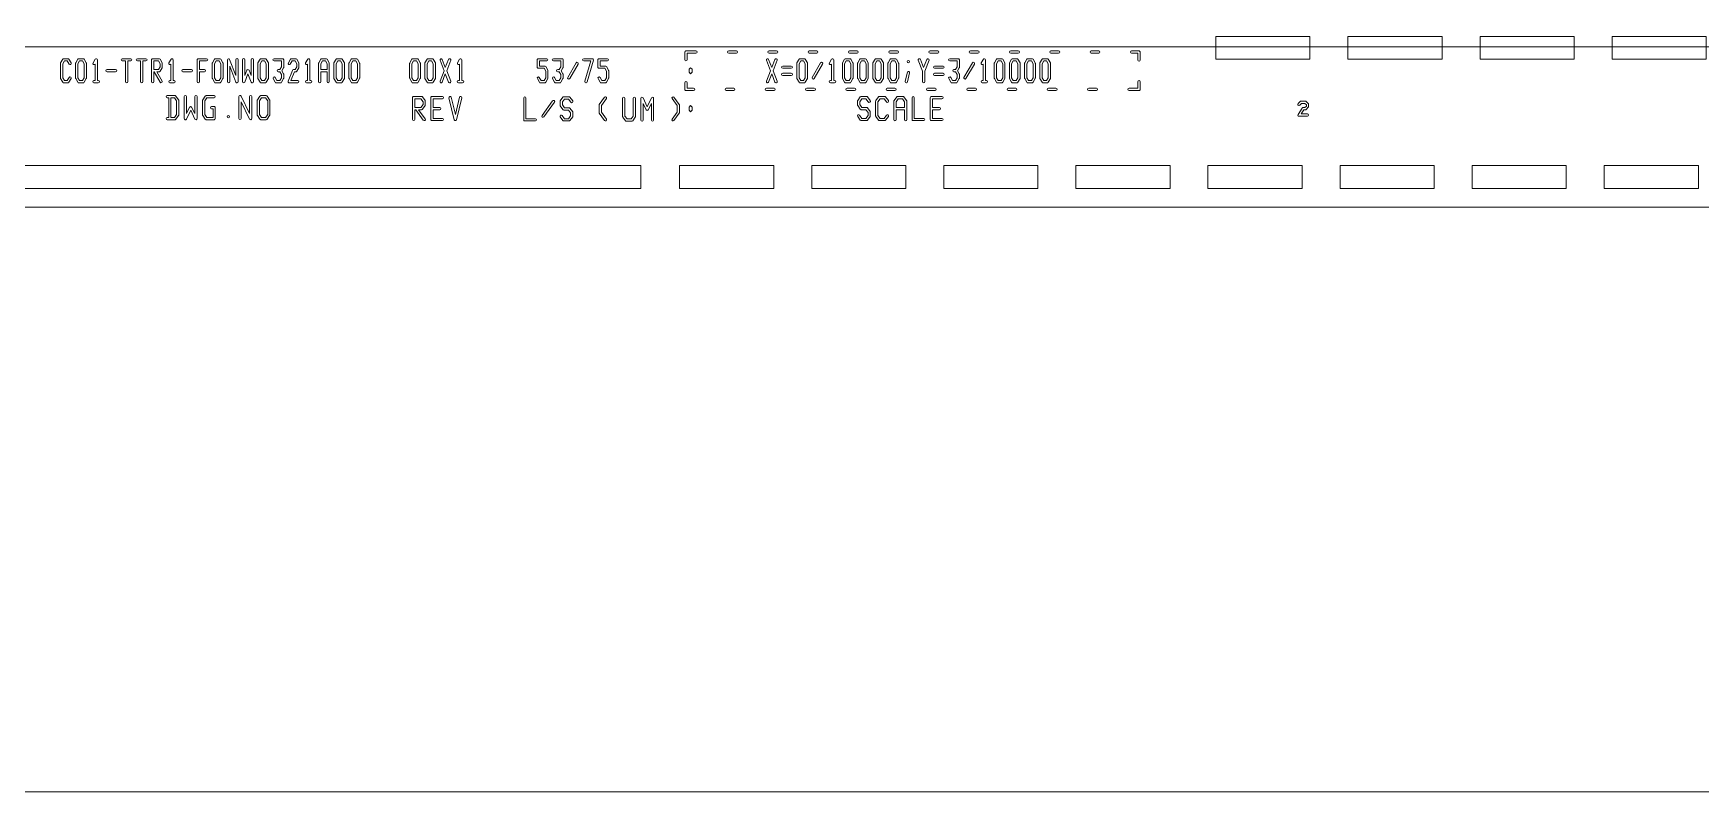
# Model space of a CAD drawing. Extents: x 3811 to 4077, y -444 to -307.
# Drawn here: x 4048.31 to 4059.29, y -410.65 to -405.66 of the extents above; entities that cross this region are included whole.
import ezdxf

# ---------------------------------------------------------------- set-up
doc = ezdxf.new("R2010")
doc.units = 0
doc.layers.get('0').update_dxf_attribs({"lineweight": 9})
doc.layers.add('備註', color=1, linetype='Continuous', lineweight=9)

msp = doc.modelspace()

# ---------------------------------------------------------------- linework, layer by layer
for p, q in [((4051.98, -405.841), (4051.934, -405.841)), ((4049.207, -406.228), (4049.19, -406.228)), ((4065.137, -410.655), (4039.737, -410.655))]:
    msp.add_line(p, q)
at = {"linetype": 'Continuous'}
for points in [[(4039.737, -386.804), (4039.737, -405.205, 0.044688), (4039.687, -405.246), (4039.687, -405.764, 0.044688), (4039.737, -405.804), (4039.737, -406.28, -0.414215), (4039.862, -406.405, -0.414215), (4039.737, -406.53), (4039.737, -406.805), (4065.137, -406.805), (4065.137, -406.53, -0.414215), (4065.012, -406.405, -0.414215), (4065.137, -406.28), (4065.137, -402.304, 0.044688), (4065.187, -402.264), (4065.187, -401.746, 0.044688), (4065.137, -401.705), (4065.137, -396.13), (4065.137, -386.804, 0.044688)], [(4048.722, -405.985), (4048.708, -405.985, -1), (4048.708, -405.97), (4048.715, -405.97), (4048.715, -405.861, -0.979801), (4048.702, -405.853)], [(4048.702, -405.853), (4048.716, -405.83, -0.76611), (4048.73, -405.833), (4048.73, -405.97), (4048.736, -405.97, -1), (4048.736, -405.985), (4048.722, -405.985)], [(4049.087, -405.977), (4049.087, -405.905), (4049.087, -405.833, -0.414239), (4049.094, -405.826), (4049.136, -405.826, -0.267143), (4049.143, -405.83), (4049.157, -405.853, -0.13403), (4049.158, -405.857), (4049.158, -405.881, -0.13403), (4049.157, -405.885), (4049.143, -405.909, -0.267143), (4049.136, -405.913), (4049.122, -405.913)], [(4049.222, -405.985), (4049.208, -405.985, -1), (4049.208, -405.97), (4049.215, -405.97), (4049.215, -405.861, -0.979801), (4049.202, -405.853)], [(4049.202, -405.853), (4049.216, -405.83, -0.76611), (4049.23, -405.833), (4049.23, -405.97), (4049.236, -405.97, -1), (4049.236, -405.985), (4049.222, -405.985)], [(4049.587, -405.977), (4049.587, -405.833, -0.831916), (4049.601, -405.831), (4049.643, -405.937)], [(4049.602, -405.874), (4049.602, -405.977, -1), (4049.587, -405.977)], [(4049.643, -405.937), (4049.643, -405.833, -1), (4049.658, -405.833), (4049.658, -405.977, -0.831916), (4049.643, -405.98), (4049.602, -405.874)], [(4049.687, -405.977), (4049.687, -405.833, -1), (4049.702, -405.833), (4049.702, -405.937)], [(4049.743, -405.937), (4049.743, -405.833, -1), (4049.758, -405.833), (4049.758, -405.977, -0.831916), (4049.743, -405.98), (4049.722, -405.926)], [(4049.987, -405.974), (4050.015, -405.903, -0.310671), (4050.022, -405.898), (4050.032, -405.898), (4050.043, -405.879), (4050.043, -405.859), (4050.032, -405.841), (4050.013, -405.841), (4050.001, -405.861, -1), (4049.988, -405.853), (4050.002, -405.83, -0.267143), (4050.008, -405.826), (4050.036, -405.826, -0.267143), (4050.043, -405.83), (4050.057, -405.853, -0.13403), (4050.058, -405.857), (4050.058, -405.881, -0.13403), (4050.057, -405.885), (4050.043, -405.909, -0.267143), (4050.036, -405.913), (4050.028, -405.913), (4050.005, -405.97)], [(4050.122, -405.985), (4050.108, -405.985, -1), (4050.108, -405.97), (4050.115, -405.97), (4050.115, -405.861, -0.979801), (4050.102, -405.853)], [(4050.102, -405.853), (4050.116, -405.83, -0.76611), (4050.13, -405.833), (4050.13, -405.97), (4050.136, -405.97, -1), (4050.136, -405.985), (4050.122, -405.985)], [(4050.187, -405.977), (4050.187, -405.905), (4050.187, -405.857, -0.13403), (4050.188, -405.853), (4050.202, -405.83, -0.267143), (4050.208, -405.826), (4050.236, -405.826, -0.267143), (4050.243, -405.83), (4050.257, -405.853, -0.13403), (4050.258, -405.857), (4050.258, -405.905)], [(4050.987, -405.974), (4051.014, -405.905), (4050.987, -405.836, -1), (4051.001, -405.831), (4051.022, -405.884)], [(4051.022, -405.884), (4051.043, -405.831, -1), (4051.058, -405.836), (4051.031, -405.905), (4051.058, -405.974, -1), (4051.043, -405.98), (4051.022, -405.926)], [(4051.122, -405.985), (4051.108, -405.985, -1), (4051.108, -405.97), (4051.115, -405.97), (4051.115, -405.861, -0.979801), (4051.102, -405.853)], [(4051.102, -405.853), (4051.116, -405.83, -0.76611), (4051.13, -405.833), (4051.13, -405.97), (4051.136, -405.97, -1), (4051.136, -405.985), (4051.122, -405.985)], [(4051.934, -405.841, -1), (4051.934, -405.826), (4051.99, -405.826, -0.50129), (4051.998, -405.836), (4051.956, -405.979, -1), (4051.941, -405.975), (4051.98, -405.841)], [(4053.137, -405.974), (4053.164, -405.905), (4053.137, -405.836, -1), (4053.151, -405.831), (4053.172, -405.884)], [(4053.172, -405.884), (4053.193, -405.831, -1), (4053.208, -405.836), (4053.181, -405.905), (4053.208, -405.974, -1), (4053.193, -405.98), (4053.172, -405.926)], [(4053.572, -405.985), (4053.558, -405.985, -1), (4053.558, -405.97), (4053.565, -405.97), (4053.565, -405.861, -0.979801), (4053.552, -405.853)], [(4053.552, -405.853), (4053.566, -405.83, -0.76611), (4053.58, -405.833), (4053.58, -405.97), (4053.586, -405.97, -1), (4053.586, -405.985), (4053.572, -405.985)], [(4054.172, -405.884), (4054.193, -405.831, -1), (4054.208, -405.836), (4054.18, -405.907), (4054.18, -405.977, -1), (4054.165, -405.977), (4054.165, -405.907), (4054.137, -405.836)], [(4054.137, -405.836, -1), (4054.151, -405.831), (4054.172, -405.884)], [(4054.572, -405.985), (4054.558, -405.985, -1), (4054.558, -405.97), (4054.565, -405.97), (4054.565, -405.861, -0.979801), (4054.552, -405.853)], [(4054.552, -405.853), (4054.566, -405.83, -0.76611), (4054.58, -405.833), (4054.58, -405.97), (4054.586, -405.97, -1), (4054.586, -405.985), (4054.572, -405.985)], [(4049.122, -405.913), (4049.157, -405.973, -1), (4049.144, -405.981), (4049.104, -405.913), (4049.102, -405.913), (4049.102, -405.977, -1), (4049.087, -405.977)], [(4049.722, -405.926), (4049.701, -405.98, -0.831919), (4049.687, -405.977)], [(4049.702, -405.937), (4049.715, -405.902, -0.683159), (4049.729, -405.902), (4049.743, -405.937)], [(4050.005, -405.97), (4050.05, -405.97, -1), (4050.05, -405.985), (4049.994, -405.985, -0.529907), (4049.987, -405.974)], [(4050.258, -405.905), (4050.258, -405.977, -1), (4050.243, -405.977), (4050.243, -405.913), (4050.202, -405.913), (4050.202, -405.977, -1), (4050.187, -405.977)], [(4051.022, -405.926), (4051.001, -405.98, -1), (4050.987, -405.974)], [(4053.172, -405.926), (4053.151, -405.98, -1), (4053.137, -405.974)], [(4049.19, -406.228, -1), (4049.19, -406.213), (4049.2, -406.213), (4049.2, -406.084), (4049.19, -406.084, -1), (4049.19, -406.069), (4049.207, -406.069), (4049.242, -406.069, -0.241871), (4049.248, -406.072), (4049.265, -406.096, -0.159337), (4049.267, -406.1), (4049.267, -406.196, -0.159331), (4049.265, -406.201), (4049.248, -406.225, -0.241867), (4049.242, -406.228), (4049.207, -406.228)], [(4049.302, -406.22), (4049.302, -406.076, -1), (4049.317, -406.076), (4049.317, -406.188)], [(4049.372, -406.188), (4049.372, -406.076, -1), (4049.387, -406.076), (4049.387, -406.22, -0.799749), (4049.373, -406.224), (4049.345, -406.166)], [(4049.662, -406.22), (4049.662, -406.076, -0.798609), (4049.677, -406.073), (4049.732, -406.188)], [(4049.732, -406.188), (4049.732, -406.076, -1), (4049.747, -406.076), (4049.747, -406.22, -0.798609), (4049.733, -406.224), (4049.677, -406.109)], [(4050.806, -406.226), (4050.806, -406.154), (4050.806, -406.082, -0.414241), (4050.813, -406.075), (4050.865, -406.075, -0.241871), (4050.871, -406.078), (4050.889, -406.102, -0.159337), (4050.89, -406.106), (4050.89, -406.13, -0.159331), (4050.889, -406.135), (4050.871, -406.159, -0.241867), (4050.865, -406.162), (4050.845, -406.162)], [(4051.088, -406.194), (4051.115, -406.08, -1), (4051.13, -406.084), (4051.095, -406.228, -0.78736), (4051.081, -406.228), (4051.046, -406.084)], [(4051.046, -406.084, -1), (4051.06, -406.08), (4051.088, -406.194)], [(4052.31, -406.231), (4052.31, -406.087, -0.798609), (4052.324, -406.084), (4052.352, -406.142)], [(4052.352, -406.142), (4052.38, -406.084, -0.798609), (4052.394, -406.087), (4052.394, -406.231, -1), (4052.379, -406.231), (4052.379, -406.12)], [(4053.976, -406.227), (4053.976, -406.155), (4053.976, -406.107, -0.159331), (4053.978, -406.102), (4053.995, -406.078, -0.241867), (4054.001, -406.075), (4054.036, -406.075, -0.241871), (4054.042, -406.078), (4054.06, -406.102, -0.159337), (4054.061, -406.107), (4054.061, -406.155)], [(4049.345, -406.166), (4049.317, -406.224, -0.799749), (4049.302, -406.22)], [(4049.317, -406.188), (4049.338, -406.145, -0.627684), (4049.351, -406.145), (4049.372, -406.188)], [(4049.677, -406.109), (4049.677, -406.22, -1), (4049.662, -406.22)], [(4050.845, -406.162), (4050.889, -406.222, -1), (4050.877, -406.231), (4050.827, -406.162), (4050.821, -406.162), (4050.821, -406.226, -1), (4050.806, -406.226)], [(4052.325, -406.12), (4052.325, -406.231, -1), (4052.31, -406.231)], [(4052.379, -406.12), (4052.359, -406.162, -0.627705), (4052.345, -406.162), (4052.325, -406.12)], [(4054.061, -406.155), (4054.061, -406.227, -1), (4054.046, -406.227), (4054.046, -406.162), (4053.991, -406.162), (4053.991, -406.227, -1), (4053.976, -406.227)], [(4056.638, -406.193), (4056.666, -406.151, -0.251301), (4056.672, -406.147), (4056.683, -406.147), (4056.693, -406.138), (4056.693, -406.13), (4056.683, -406.121), (4056.662, -406.121), (4056.65, -406.132, -1), (4056.639, -406.122), (4056.653, -406.108, -0.200506), (4056.658, -406.105), (4056.686, -406.105, -0.200506), (4056.692, -406.108), (4056.706, -406.122, -0.200506), (4056.708, -406.127), (4056.708, -406.141, -0.200506), (4056.706, -406.146), (4056.692, -406.16, -0.200506), (4056.686, -406.163), (4056.676, -406.163), (4056.659, -406.19)], [(4056.659, -406.19), (4056.7, -406.19, -1), (4056.7, -406.205), (4056.644, -406.205, -0.599705), (4056.638, -406.193)]]:
    msp.add_lwpolyline(points, format="xyb", dxfattribs=at)
for points in [[(4056.097, -405.83), (4056.097, -405.68), (4056.717, -405.68), (4056.717, -405.83)], [(4056.967, -405.83), (4056.967, -405.68), (4057.587, -405.68), (4057.587, -405.83)], [(4057.837, -405.83), (4057.837, -405.68), (4058.457, -405.68), (4058.457, -405.83)], [(4058.707, -405.83), (4058.707, -405.68), (4059.327, -405.68), (4059.327, -405.83)], [(4048.602, -405.951), (4048.613, -405.97), (4048.632, -405.97), (4048.643, -405.951), (4048.643, -405.859), (4048.632, -405.841), (4048.613, -405.841), (4048.602, -405.859)], [(4049.102, -405.898), (4049.108, -405.898), (4049.108, -405.898), (4049.132, -405.898), (4049.143, -405.879), (4049.143, -405.859), (4049.132, -405.841), (4049.102, -405.841)], [(4049.502, -405.951), (4049.513, -405.97), (4049.532, -405.97), (4049.543, -405.951), (4049.543, -405.859), (4049.532, -405.841), (4049.513, -405.841), (4049.502, -405.859)], [(4049.802, -405.951), (4049.813, -405.97), (4049.832, -405.97), (4049.843, -405.951), (4049.843, -405.859), (4049.832, -405.841), (4049.813, -405.841), (4049.802, -405.859)], [(4050.202, -405.898), (4050.243, -405.898), (4050.243, -405.859), (4050.232, -405.841), (4050.213, -405.841), (4050.202, -405.859)], [(4050.302, -405.951), (4050.313, -405.97), (4050.332, -405.97), (4050.343, -405.951), (4050.343, -405.859), (4050.332, -405.841), (4050.313, -405.841), (4050.302, -405.859)], [(4050.402, -405.951), (4050.413, -405.97), (4050.432, -405.97), (4050.443, -405.951), (4050.443, -405.859), (4050.432, -405.841), (4050.413, -405.841), (4050.402, -405.859)], [(4050.802, -405.951), (4050.813, -405.97), (4050.832, -405.97), (4050.843, -405.951), (4050.843, -405.859), (4050.832, -405.841), (4050.813, -405.841), (4050.802, -405.859)], [(4050.902, -405.951), (4050.913, -405.97), (4050.932, -405.97), (4050.943, -405.951), (4050.943, -405.859), (4050.932, -405.841), (4050.913, -405.841), (4050.902, -405.859)], [(4053.352, -405.951), (4053.363, -405.97), (4053.382, -405.97), (4053.393, -405.951), (4053.393, -405.859), (4053.382, -405.841), (4053.363, -405.841), (4053.352, -405.859)], [(4053.652, -405.951), (4053.663, -405.97), (4053.682, -405.97), (4053.693, -405.951), (4053.693, -405.859), (4053.682, -405.841), (4053.663, -405.841), (4053.652, -405.859)], [(4053.752, -405.951), (4053.763, -405.97), (4053.782, -405.97), (4053.793, -405.951), (4053.793, -405.859), (4053.782, -405.841), (4053.763, -405.841), (4053.752, -405.859)], [(4053.852, -405.951), (4053.863, -405.97), (4053.882, -405.97), (4053.893, -405.951), (4053.893, -405.859), (4053.882, -405.841), (4053.863, -405.841), (4053.852, -405.859)], [(4053.952, -405.951), (4053.963, -405.97), (4053.982, -405.97), (4053.993, -405.951), (4053.993, -405.859), (4053.982, -405.841), (4053.963, -405.841), (4053.952, -405.859)], [(4054.652, -405.951), (4054.663, -405.97), (4054.682, -405.97), (4054.693, -405.951), (4054.693, -405.859), (4054.682, -405.841), (4054.663, -405.841), (4054.652, -405.859)], [(4054.752, -405.951), (4054.763, -405.97), (4054.782, -405.97), (4054.793, -405.951), (4054.793, -405.859), (4054.782, -405.841), (4054.763, -405.841), (4054.752, -405.859)], [(4054.852, -405.951), (4054.863, -405.97), (4054.882, -405.97), (4054.893, -405.951), (4054.893, -405.859), (4054.882, -405.841), (4054.863, -405.841), (4054.852, -405.859)], [(4054.952, -405.951), (4054.963, -405.97), (4054.982, -405.97), (4054.993, -405.951), (4054.993, -405.859), (4054.982, -405.841), (4054.963, -405.841), (4054.952, -405.859)], [(4052.627, -405.915), (4052.627, -405.895), (4052.637, -405.885), (4052.647, -405.895), (4052.647, -405.915), (4052.637, -405.925)], [(4049.215, -406.213), (4049.238, -406.213), (4049.252, -406.194), (4049.252, -406.103), (4049.238, -406.084), (4049.215, -406.084)], [(4049.797, -406.194), (4049.811, -406.213), (4049.838, -406.213), (4049.852, -406.194), (4049.852, -406.103), (4049.838, -406.084), (4049.811, -406.084), (4049.797, -406.103)], [(4050.821, -406.147), (4050.861, -406.147), (4050.875, -406.128), (4050.875, -406.109), (4050.861, -406.09), (4050.821, -406.09)], [(4053.991, -406.147), (4054.046, -406.147), (4054.046, -406.109), (4054.032, -406.09), (4054.005, -406.09), (4053.991, -406.109)], [(4052.627, -406.165), (4052.627, -406.145), (4052.637, -406.135), (4052.647, -406.145), (4052.647, -406.165), (4052.637, -406.175)], [(4040.437, -406.68), (4040.437, -406.53), (4052.309, -406.53), (4052.309, -406.68)], [(4052.565, -406.68), (4052.565, -406.53), (4053.185, -406.53), (4053.185, -406.68)], [(4053.435, -406.68), (4053.435, -406.53), (4054.055, -406.53), (4054.055, -406.68)], [(4054.305, -406.68), (4054.305, -406.53), (4054.925, -406.53), (4054.925, -406.68)], [(4055.175, -406.68), (4055.175, -406.53), (4055.795, -406.53), (4055.795, -406.68)], [(4056.045, -406.68), (4056.045, -406.53), (4056.665, -406.53), (4056.665, -406.68)], [(4056.915, -406.68), (4056.915, -406.53), (4057.535, -406.53), (4057.535, -406.68)], [(4057.785, -406.68), (4057.785, -406.53), (4058.405, -406.53), (4058.405, -406.68)], [(4058.655, -406.68), (4058.655, -406.53), (4059.275, -406.53), (4059.275, -406.68)]]:
    msp.add_lwpolyline(points, close=True, dxfattribs=at)
for points in [[(4048.487, -405.953), (4048.487, -405.857, -0.13403), (4048.488, -405.853), (4048.502, -405.83, -0.267143), (4048.508, -405.826), (4048.536, -405.826, -0.267143), (4048.543, -405.83), (4048.557, -405.853, -1), (4048.544, -405.861), (4048.532, -405.841), (4048.513, -405.841), (4048.502, -405.859), (4048.502, -405.951), (4048.513, -405.97), (4048.532, -405.97), (4048.544, -405.949, -1), (4048.557, -405.957), (4048.543, -405.981, -0.267143), (4048.536, -405.985), (4048.508, -405.985, -0.267143), (4048.502, -405.981), (4048.488, -405.957, -0.13403)], [(4048.587, -405.953), (4048.587, -405.857, -0.13403), (4048.588, -405.853), (4048.602, -405.83, -0.267143), (4048.608, -405.826), (4048.636, -405.826, -0.267143), (4048.643, -405.83), (4048.657, -405.853, -0.13403), (4048.658, -405.857), (4048.658, -405.953, -0.13403), (4048.657, -405.957), (4048.643, -405.981, -0.267143), (4048.636, -405.985), (4048.608, -405.985, -0.267143), (4048.602, -405.981), (4048.588, -405.957, -0.13403)], [(4048.894, -405.841, -1), (4048.894, -405.826), (4048.922, -405.826), (4048.95, -405.826, -1), (4048.95, -405.841), (4048.93, -405.841), (4048.93, -405.977, -1), (4048.915, -405.977), (4048.915, -405.841)], [(4048.994, -405.841, -1), (4048.994, -405.826), (4049.022, -405.826), (4049.05, -405.826, -1), (4049.05, -405.841), (4049.03, -405.841), (4049.03, -405.977, -1), (4049.015, -405.977), (4049.015, -405.841)], [(4049.387, -405.977), (4049.387, -405.905), (4049.387, -405.833, -0.414239), (4049.394, -405.826), (4049.45, -405.826, -1), (4049.45, -405.841), (4049.402, -405.841), (4049.402, -405.898), (4049.436, -405.898, -1), (4049.436, -405.913), (4049.402, -405.913), (4049.402, -405.977, -1)], [(4049.487, -405.953), (4049.487, -405.857, -0.13403), (4049.488, -405.853), (4049.502, -405.83, -0.267143), (4049.508, -405.826), (4049.536, -405.826, -0.267143), (4049.543, -405.83), (4049.557, -405.853, -0.13403), (4049.558, -405.857), (4049.558, -405.953, -0.13403), (4049.557, -405.957), (4049.543, -405.981, -0.267143), (4049.536, -405.985), (4049.508, -405.985, -0.267143), (4049.502, -405.981), (4049.488, -405.957, -0.13403)], [(4049.787, -405.953), (4049.787, -405.857, -0.13403), (4049.788, -405.853), (4049.802, -405.83, -0.267143), (4049.808, -405.826), (4049.836, -405.826, -0.267143), (4049.843, -405.83), (4049.857, -405.853, -0.13403), (4049.858, -405.857), (4049.858, -405.953, -0.13403), (4049.857, -405.957), (4049.843, -405.981, -0.267143), (4049.836, -405.985), (4049.808, -405.985, -0.267143), (4049.802, -405.981), (4049.788, -405.957, -0.13403)], [(4049.888, -405.957, -1), (4049.901, -405.949), (4049.913, -405.97), (4049.932, -405.97), (4049.943, -405.951), (4049.943, -405.931), (4049.932, -405.913), (4049.922, -405.913, -1), (4049.922, -405.898), (4049.932, -405.898), (4049.943, -405.879), (4049.943, -405.841), (4049.894, -405.841, -1), (4049.894, -405.826), (4049.95, -405.826, -0.414239), (4049.958, -405.833), (4049.958, -405.881, -0.13403), (4049.957, -405.885), (4049.945, -405.905), (4049.957, -405.925, -0.13403), (4049.958, -405.929), (4049.958, -405.953, -0.13403), (4049.957, -405.957), (4049.943, -405.981, -0.267143), (4049.936, -405.985), (4049.908, -405.985, -0.267143), (4049.902, -405.981)], [(4050.287, -405.953), (4050.287, -405.857, -0.13403), (4050.288, -405.853), (4050.302, -405.83, -0.267143), (4050.308, -405.826), (4050.336, -405.826, -0.267143), (4050.343, -405.83), (4050.357, -405.853, -0.13403), (4050.358, -405.857), (4050.358, -405.953, -0.13403), (4050.357, -405.957), (4050.343, -405.981, -0.267143), (4050.336, -405.985), (4050.308, -405.985, -0.267143), (4050.302, -405.981), (4050.288, -405.957, -0.13403)], [(4050.387, -405.953), (4050.387, -405.857, -0.13403), (4050.388, -405.853), (4050.402, -405.83, -0.267143), (4050.408, -405.826), (4050.436, -405.826, -0.267143), (4050.443, -405.83), (4050.457, -405.853, -0.13403), (4050.458, -405.857), (4050.458, -405.953, -0.13403), (4050.457, -405.957), (4050.443, -405.981, -0.267143), (4050.436, -405.985), (4050.408, -405.985, -0.267143), (4050.402, -405.981), (4050.388, -405.957, -0.13403)], [(4050.787, -405.953), (4050.787, -405.857, -0.13403), (4050.788, -405.853), (4050.802, -405.83, -0.267143), (4050.808, -405.826), (4050.836, -405.826, -0.267143), (4050.843, -405.83), (4050.857, -405.853, -0.13403), (4050.858, -405.857), (4050.858, -405.953, -0.13403), (4050.857, -405.957), (4050.843, -405.981, -0.267143), (4050.836, -405.985), (4050.808, -405.985, -0.267143), (4050.802, -405.981), (4050.788, -405.957, -0.13403)], [(4050.887, -405.953), (4050.887, -405.857, -0.13403), (4050.888, -405.853), (4050.902, -405.83, -0.267143), (4050.908, -405.826), (4050.936, -405.826, -0.267143), (4050.943, -405.83), (4050.957, -405.853, -0.13403), (4050.958, -405.857), (4050.958, -405.953, -0.13403), (4050.957, -405.957), (4050.943, -405.981, -0.267143), (4050.936, -405.985), (4050.908, -405.985, -0.267143), (4050.902, -405.981), (4050.888, -405.957, -0.13403)], [(4051.627, -405.881), (4051.627, -405.833, -0.414239), (4051.634, -405.826), (4051.69, -405.826, -1), (4051.69, -405.841), (4051.642, -405.841), (4051.642, -405.874), (4051.676, -405.874, -0.267143), (4051.683, -405.877), (4051.697, -405.901, -0.13403), (4051.698, -405.905), (4051.698, -405.953, -0.13403), (4051.697, -405.957), (4051.683, -405.981, -0.267143), (4051.676, -405.985), (4051.648, -405.985, -0.267143), (4051.642, -405.981), (4051.628, -405.957, -1), (4051.641, -405.949), (4051.653, -405.97), (4051.672, -405.97), (4051.683, -405.951), (4051.683, -405.907), (4051.672, -405.889), (4051.634, -405.889, -0.414239)], [(4051.728, -405.957, -1), (4051.741, -405.949), (4051.753, -405.97), (4051.772, -405.97), (4051.783, -405.951), (4051.783, -405.931), (4051.772, -405.913), (4051.762, -405.913, -1), (4051.762, -405.898), (4051.772, -405.898), (4051.783, -405.879), (4051.783, -405.841), (4051.734, -405.841, -1), (4051.734, -405.826), (4051.79, -405.826, -0.414239), (4051.798, -405.833), (4051.798, -405.881, -0.13403), (4051.797, -405.885), (4051.785, -405.905), (4051.797, -405.925, -0.13403), (4051.798, -405.929), (4051.798, -405.953, -0.13403), (4051.797, -405.957), (4051.783, -405.981, -0.267143), (4051.776, -405.985), (4051.748, -405.985, -0.267143), (4051.742, -405.981)], [(4051.828, -405.949), (4051.884, -405.853, -1), (4051.897, -405.861), (4051.841, -405.957, -1)], [(4052.027, -405.881), (4052.027, -405.833, -0.414239), (4052.034, -405.826), (4052.09, -405.826, -1), (4052.09, -405.841), (4052.042, -405.841), (4052.042, -405.874), (4052.076, -405.874, -0.267143), (4052.083, -405.877), (4052.097, -405.901, -0.13403), (4052.098, -405.905), (4052.098, -405.953, -0.13403), (4052.097, -405.957), (4052.083, -405.981, -0.267143), (4052.076, -405.985), (4052.048, -405.985, -0.267143), (4052.042, -405.981), (4052.028, -405.957, -1), (4052.041, -405.949), (4052.053, -405.97), (4052.072, -405.97), (4052.083, -405.951), (4052.083, -405.907), (4052.072, -405.889), (4052.034, -405.889, -0.414239)], [(4052.599, -405.833), (4052.599, -405.783, -0.414236), (4052.607, -405.775), (4052.673, -405.775, -1), (4052.673, -405.79), (4052.614, -405.79), (4052.614, -405.833, -1)], [(4052.889, -405.79, -1), (4052.889, -405.775), (4052.939, -405.775, -1), (4052.939, -405.79)], [(4053.154, -405.79, -1), (4053.154, -405.775), (4053.204, -405.775, -1), (4053.204, -405.79)], [(4053.244, -405.889, -1), (4053.244, -405.874), (4053.3, -405.874, -1), (4053.3, -405.889)], [(4053.337, -405.953), (4053.337, -405.857, -0.13403), (4053.338, -405.853), (4053.352, -405.83, -0.267143), (4053.358, -405.826), (4053.386, -405.826, -0.267143), (4053.393, -405.83), (4053.407, -405.853, -0.13403), (4053.408, -405.857), (4053.408, -405.953, -0.13403), (4053.407, -405.957), (4053.393, -405.981, -0.267143), (4053.386, -405.985), (4053.358, -405.985, -0.267143), (4053.352, -405.981), (4053.338, -405.957, -0.13403)], [(4053.419, -405.79, -1), (4053.419, -405.775), (4053.469, -405.775, -1), (4053.469, -405.79)], [(4053.438, -405.949), (4053.494, -405.853, -1), (4053.507, -405.861), (4053.451, -405.957, -1)], [(4053.637, -405.953), (4053.637, -405.857, -0.13403), (4053.638, -405.853), (4053.652, -405.83, -0.267143), (4053.658, -405.826), (4053.686, -405.826, -0.267143), (4053.693, -405.83), (4053.707, -405.853, -0.13403), (4053.708, -405.857), (4053.708, -405.953, -0.13403), (4053.707, -405.957), (4053.693, -405.981, -0.267143), (4053.686, -405.985), (4053.658, -405.985, -0.267143), (4053.652, -405.981), (4053.638, -405.957, -0.13403)], [(4053.684, -405.79, -1), (4053.684, -405.775), (4053.734, -405.775, -1), (4053.734, -405.79)], [(4053.737, -405.953), (4053.737, -405.857, -0.13403), (4053.738, -405.853), (4053.752, -405.83, -0.267143), (4053.758, -405.826), (4053.786, -405.826, -0.267143), (4053.793, -405.83), (4053.807, -405.853, -0.13403), (4053.808, -405.857), (4053.808, -405.953, -0.13403), (4053.807, -405.957), (4053.793, -405.981, -0.267143), (4053.786, -405.985), (4053.758, -405.985, -0.267143), (4053.752, -405.981), (4053.738, -405.957, -0.13403)], [(4053.837, -405.953), (4053.837, -405.857, -0.13403), (4053.838, -405.853), (4053.852, -405.83, -0.267143), (4053.858, -405.826), (4053.886, -405.826, -0.267143), (4053.893, -405.83), (4053.907, -405.853, -0.13403), (4053.908, -405.857), (4053.908, -405.953, -0.13403), (4053.907, -405.957), (4053.893, -405.981, -0.267143), (4053.886, -405.985), (4053.858, -405.985, -0.267143), (4053.852, -405.981), (4053.838, -405.957, -0.13403)], [(4053.937, -405.953), (4053.937, -405.857, -0.13403), (4053.938, -405.853), (4053.952, -405.83, -0.267143), (4053.958, -405.826), (4053.986, -405.826, -0.267143), (4053.993, -405.83), (4054.007, -405.853, -0.13403), (4054.008, -405.857), (4054.008, -405.953, -0.13403), (4054.007, -405.957), (4053.993, -405.981, -0.267143), (4053.986, -405.985), (4053.958, -405.985, -0.267143), (4053.952, -405.981), (4053.938, -405.957, -0.13403)], [(4053.95, -405.79, -1), (4053.95, -405.775), (4054, -405.775, -1), (4054, -405.79)], [(4054.215, -405.79, -1), (4054.215, -405.775), (4054.265, -405.775, -1), (4054.265, -405.79)], [(4054.244, -405.889, -1), (4054.244, -405.874), (4054.3, -405.874, -1), (4054.3, -405.889)], [(4054.338, -405.957, -1), (4054.351, -405.949), (4054.363, -405.97), (4054.382, -405.97), (4054.393, -405.951), (4054.393, -405.931), (4054.382, -405.913), (4054.372, -405.913, -1), (4054.372, -405.898), (4054.382, -405.898), (4054.393, -405.879), (4054.393, -405.841), (4054.344, -405.841, -1), (4054.344, -405.826), (4054.4, -405.826, -0.414239), (4054.408, -405.833), (4054.408, -405.881, -0.13403), (4054.407, -405.885), (4054.395, -405.905), (4054.407, -405.925, -0.13403), (4054.408, -405.929), (4054.408, -405.953, -0.13403), (4054.407, -405.957), (4054.393, -405.981, -0.267143), (4054.386, -405.985), (4054.358, -405.985, -0.267143), (4054.352, -405.981)], [(4054.438, -405.949), (4054.494, -405.853, -1), (4054.507, -405.861), (4054.451, -405.957, -1)], [(4054.48, -405.79, -1), (4054.48, -405.775), (4054.53, -405.775, -1), (4054.53, -405.79)], [(4054.637, -405.953), (4054.637, -405.857, -0.13403), (4054.638, -405.853), (4054.652, -405.83, -0.267143), (4054.658, -405.826), (4054.686, -405.826, -0.267143), (4054.693, -405.83), (4054.707, -405.853, -0.13403), (4054.708, -405.857), (4054.708, -405.953, -0.13403), (4054.707, -405.957), (4054.693, -405.981, -0.267143), (4054.686, -405.985), (4054.658, -405.985, -0.267143), (4054.652, -405.981), (4054.638, -405.957, -0.13403)], [(4054.737, -405.953), (4054.737, -405.857, -0.13403), (4054.738, -405.853), (4054.752, -405.83, -0.267143), (4054.758, -405.826), (4054.786, -405.826, -0.267143), (4054.793, -405.83), (4054.807, -405.853, -0.13403), (4054.808, -405.857), (4054.808, -405.953, -0.13403), (4054.807, -405.957), (4054.793, -405.981, -0.267143), (4054.786, -405.985), (4054.758, -405.985, -0.267143), (4054.752, -405.981), (4054.738, -405.957, -0.13403)], [(4054.746, -405.79, -1), (4054.746, -405.775), (4054.796, -405.775, -1), (4054.796, -405.79)], [(4054.837, -405.953), (4054.837, -405.857, -0.13403), (4054.838, -405.853), (4054.852, -405.83, -0.267143), (4054.858, -405.826), (4054.886, -405.826, -0.267143), (4054.893, -405.83), (4054.907, -405.853, -0.13403), (4054.908, -405.857), (4054.908, -405.953, -0.13403), (4054.907, -405.957), (4054.893, -405.981, -0.267143), (4054.886, -405.985), (4054.858, -405.985, -0.267143), (4054.852, -405.981), (4054.838, -405.957, -0.13403)], [(4054.937, -405.953), (4054.937, -405.857, -0.13403), (4054.938, -405.853), (4054.952, -405.83, -0.267143), (4054.958, -405.826), (4054.986, -405.826, -0.267143), (4054.993, -405.83), (4055.007, -405.853, -0.13403), (4055.008, -405.857), (4055.008, -405.953, -0.13403), (4055.007, -405.957), (4054.993, -405.981, -0.267143), (4054.986, -405.985), (4054.958, -405.985, -0.267143), (4054.952, -405.981), (4054.938, -405.957, -0.13403)], [(4055.011, -405.79, -1), (4055.011, -405.775), (4055.061, -405.775, -1), (4055.061, -405.79)], [(4055.276, -405.79, -1), (4055.276, -405.775), (4055.326, -405.775, -1), (4055.326, -405.79)], [(4055.542, -405.79, -1), (4055.542, -405.775), (4055.592, -405.775, -0.414236), (4055.599, -405.783), (4055.599, -405.835, -1), (4055.584, -405.835), (4055.584, -405.79)], [(4048.794, -405.913, -1), (4048.794, -405.898), (4048.85, -405.898, -1), (4048.85, -405.913)], [(4049.294, -405.913, -1), (4049.294, -405.898), (4049.35, -405.898, -1), (4049.35, -405.913)], [(4052.599, -406.028), (4052.599, -405.984, -1), (4052.614, -405.984), (4052.614, -406.02), (4052.657, -406.02, -1), (4052.657, -406.035), (4052.607, -406.035, -0.414236)], [(4053.244, -405.937, -1), (4053.244, -405.922), (4053.3, -405.922, -1), (4053.3, -405.937)], [(4054.051, -405.975), (4054.065, -405.915, -1), (4054.08, -405.919), (4054.066, -405.979, -1)], [(4054.244, -405.937, -1), (4054.244, -405.922), (4054.3, -405.922, -1), (4054.3, -405.937)], [(4055.525, -406.035, -1), (4055.525, -406.02), (4055.584, -406.02), (4055.584, -405.978, -1), (4055.599, -405.978), (4055.599, -406.028, -0.414236), (4055.592, -406.035)], [(4049.422, -406.196), (4049.422, -406.1, -0.159331), (4049.424, -406.096), (4049.441, -406.072, -0.241867), (4049.447, -406.069), (4049.499, -406.069, -1), (4049.499, -406.084), (4049.451, -406.084), (4049.437, -406.103), (4049.437, -406.194), (4049.451, -406.213), (4049.492, -406.213), (4049.492, -406.156), (4049.482, -406.156, -1), (4049.482, -406.141), (4049.499, -406.141, -0.414241), (4049.507, -406.148), (4049.507, -406.22, -0.414241), (4049.499, -406.228), (4049.447, -406.228, -0.241871), (4049.441, -406.225), (4049.424, -406.201, -0.159337)], [(4049.782, -406.196), (4049.782, -406.1, -0.159331), (4049.784, -406.096), (4049.801, -406.072, -0.241867), (4049.807, -406.069), (4049.842, -406.069, -0.241871), (4049.848, -406.072), (4049.865, -406.096, -0.159337), (4049.867, -406.1), (4049.867, -406.196, -0.159331), (4049.865, -406.201), (4049.848, -406.225, -0.241867), (4049.842, -406.228), (4049.807, -406.228, -0.241871), (4049.801, -406.225), (4049.784, -406.201, -0.159337)], [(4050.926, -406.226), (4050.926, -406.154), (4050.926, -406.082, -0.414241), (4050.933, -406.075), (4051.003, -406.075, -1), (4051.003, -406.09), (4050.941, -406.09), (4050.941, -406.147), (4050.985, -406.147, -1), (4050.985, -406.162), (4050.941, -406.162), (4050.941, -406.219), (4051.003, -406.219, -1), (4051.003, -406.234), (4050.933, -406.234, -0.414241)], [(4051.538, -406.228), (4051.538, -406.084, -1), (4051.553, -406.084), (4051.553, -406.221), (4051.615, -406.221, -1), (4051.615, -406.236), (4051.545, -406.236, -0.414241)], [(4051.778, -406.132), (4051.778, -406.108, -0.159331), (4051.779, -406.104), (4051.796, -406.08, -0.241867), (4051.802, -406.077), (4051.837, -406.077, -0.241871), (4051.843, -406.08), (4051.861, -406.104, -1), (4051.848, -406.113), (4051.833, -406.092), (4051.806, -406.092), (4051.793, -406.111), (4051.793, -406.13), (4051.806, -406.149), (4051.837, -406.149, -0.241871), (4051.843, -406.152), (4051.861, -406.176, -0.159345), (4051.862, -406.18), (4051.862, -406.204, -0.159331), (4051.861, -406.209), (4051.843, -406.233, -0.241867), (4051.837, -406.236), (4051.802, -406.236, -0.241871), (4051.796, -406.233), (4051.779, -406.209, -1), (4051.791, -406.2), (4051.806, -406.221), (4051.833, -406.221), (4051.847, -406.202), (4051.847, -406.183), (4051.833, -406.164), (4051.802, -406.164, -0.241871), (4051.796, -406.161), (4051.779, -406.137, -0.159337)], [(4052.035, -406.18), (4052.035, -406.132, -0.159331), (4052.036, -406.128), (4052.071, -406.08, -1), (4052.083, -406.089), (4052.05, -406.135), (4052.05, -406.178), (4052.083, -406.224, -1), (4052.071, -406.233), (4052.036, -406.185, -0.159337)], [(4052.19, -406.207), (4052.19, -406.087, -1), (4052.205, -406.087), (4052.205, -406.204), (4052.219, -406.223), (4052.246, -406.223), (4052.259, -406.204), (4052.259, -406.087, -1), (4052.274, -406.087), (4052.274, -406.207, -0.159331), (4052.273, -406.211), (4052.256, -406.235, -0.241867), (4052.25, -406.238), (4052.215, -406.238, -0.241871), (4052.209, -406.235), (4052.191, -406.211, -0.159337)], [(4052.516, -406.224), (4052.55, -406.178), (4052.55, -406.135), (4052.516, -406.089, -1), (4052.528, -406.08), (4052.563, -406.128, -0.159337), (4052.565, -406.132), (4052.565, -406.18, -0.159331), (4052.563, -406.185), (4052.528, -406.233, -1)], [(4052.872, -406.035, -1), (4052.872, -406.02), (4052.922, -406.02, -1), (4052.922, -406.035)], [(4053.137, -406.035, -1), (4053.137, -406.02), (4053.187, -406.02, -1), (4053.187, -406.035)], [(4053.402, -406.035, -1), (4053.402, -406.02), (4053.452, -406.02, -1), (4053.452, -406.035)], [(4053.668, -406.035, -1), (4053.668, -406.02), (4053.718, -406.02, -1), (4053.718, -406.035)], [(4053.736, -406.131), (4053.736, -406.107, -0.159331), (4053.738, -406.102), (4053.755, -406.078, -0.241867), (4053.761, -406.075), (4053.796, -406.075, -0.241871), (4053.802, -406.078), (4053.82, -406.102, -1), (4053.807, -406.111), (4053.792, -406.09), (4053.765, -406.09), (4053.751, -406.109), (4053.751, -406.128), (4053.765, -406.147), (4053.796, -406.147, -0.241871), (4053.802, -406.15), (4053.82, -406.174, -0.159345), (4053.821, -406.179), (4053.821, -406.203, -0.159331), (4053.82, -406.207), (4053.802, -406.231, -0.241867), (4053.796, -406.234), (4053.761, -406.234, -0.241871), (4053.755, -406.231), (4053.738, -406.207, -1), (4053.75, -406.198), (4053.765, -406.219), (4053.792, -406.219), (4053.806, -406.2), (4053.806, -406.181), (4053.792, -406.162), (4053.761, -406.162, -0.241871), (4053.755, -406.159), (4053.738, -406.135, -0.159337)], [(4053.856, -406.203), (4053.856, -406.107, -0.159331), (4053.858, -406.102), (4053.875, -406.078, -0.241867), (4053.881, -406.075), (4053.916, -406.075, -0.241871), (4053.922, -406.078), (4053.94, -406.102, -1), (4053.927, -406.111), (4053.912, -406.09), (4053.885, -406.09), (4053.871, -406.109), (4053.871, -406.2), (4053.885, -406.219), (4053.912, -406.219), (4053.927, -406.198, -1), (4053.94, -406.207), (4053.922, -406.231, -0.241867), (4053.916, -406.234), (4053.881, -406.234, -0.241871), (4053.875, -406.231), (4053.858, -406.207, -0.159337)], [(4053.933, -406.035, -1), (4053.933, -406.02), (4053.983, -406.02, -1), (4053.983, -406.035)], [(4054.096, -406.227), (4054.096, -406.083, -1), (4054.111, -406.083), (4054.111, -406.219), (4054.173, -406.219, -1), (4054.173, -406.234), (4054.104, -406.234, -0.414241)], [(4054.198, -406.035, -1), (4054.198, -406.02), (4054.248, -406.02, -1), (4054.248, -406.035)], [(4054.216, -406.227), (4054.216, -406.155), (4054.216, -406.083, -0.414241), (4054.224, -406.075), (4054.293, -406.075, -1), (4054.293, -406.09), (4054.231, -406.09), (4054.231, -406.147), (4054.276, -406.147, -1), (4054.276, -406.162), (4054.231, -406.162), (4054.231, -406.219), (4054.293, -406.219, -1), (4054.293, -406.234), (4054.224, -406.234, -0.414241)], [(4054.464, -406.035, -1), (4054.464, -406.02), (4054.514, -406.02, -1), (4054.514, -406.035)], [(4054.729, -406.035, -1), (4054.729, -406.02), (4054.779, -406.02, -1), (4054.779, -406.035)], [(4054.994, -406.035, -1), (4054.994, -406.02), (4055.044, -406.02, -1), (4055.044, -406.035)], [(4055.26, -406.035, -1), (4055.26, -406.02), (4055.31, -406.02, -1), (4055.31, -406.035)], [(4051.659, -406.2), (4051.728, -406.104, -1), (4051.741, -406.113), (4051.671, -406.209, -1)]]:
    msp.add_lwpolyline(points, format="xyb", close=True, dxfattribs=at)
for centre, radius in [((4054.072, -405.845), 0.00762), ((4049.593, -406.208), 0.0075)]:
    msp.add_circle(centre, radius)
at = {"layer": '備註', "color": 1, "linetype": 'Continuous'}
msp.add_lwpolyline([(4038.995, -396.382), (4065.654, -396.382), (4065.654, -405.748), (4038.995, -405.748)], close=True, dxfattribs=at)

doc.saveas('drawing.dxf')
